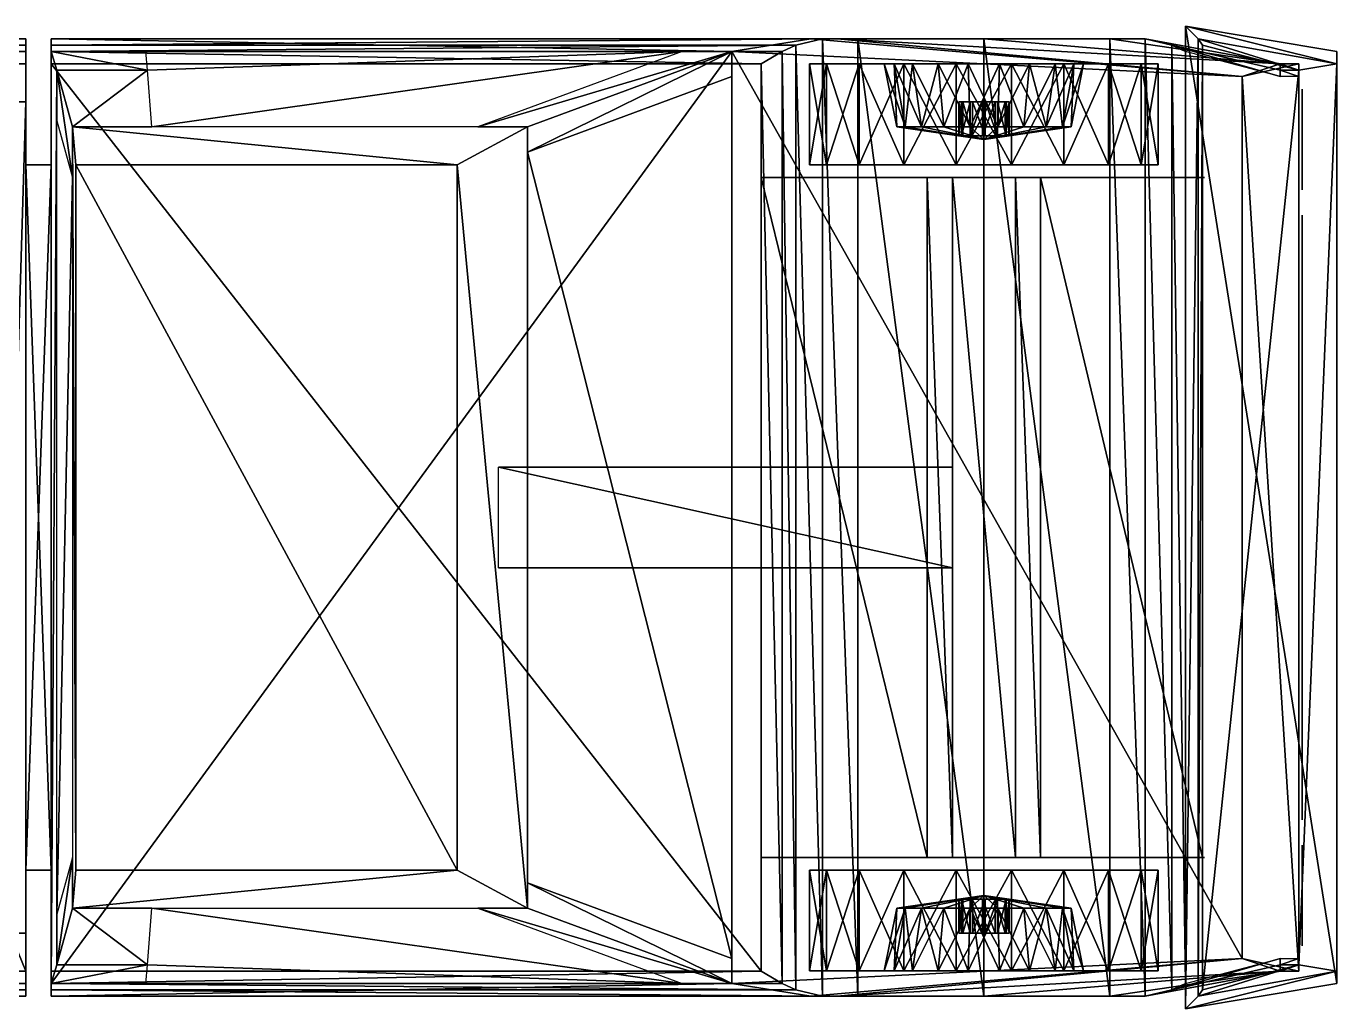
# Model space of a CAD drawing. Extents: x -1736 to -1538, y 1113 to 1191.
# Drawn here: x -1642 to -1538, y 1113 to 1191 of the extents above; entities that cross this region are included whole.
import ezdxf

# ---------------------------------------------------------------- set-up
doc = ezdxf.new("R2010")
doc.units = 0
for name, color, linetype in [('P2-BLACK', 8, 'CONTINUOUS'), ('P2-BODY', 1, 'CONTINUOUS'), ('P2-HUB', 15, 'CONTINUOUS'), ('P2-LITE', 15, 'CONTINUOUS'), ('P2-ROOF', 1, 'CONTINUOUS'), ('P2-SILV', 15, 'CONTINUOUS'), ('P2-TIRE', 8, 'CONTINUOUS'), ('P2-WINDO', 8, 'CONTINUOUS'), ('P2-YELLO', 10, 'CONTINUOUS')]:
    doc.layers.add(name, color=color, linetype=linetype)

msp = doc.modelspace()

# ---------------------------------------------------------------- meshes
at = {"layer": 'P2-BLACK'}
mesh = msp.add_polyface(dxfattribs=at)
corners = [(-1640.000122, 1188, 16.999756), (-1583.666748, 1188, 16.999756), (-1583.666748, 1116, 16.999914), (-1640.000122, 1116, 16.999914), (-1582.001709, 1189, 26.989777), (-1582.001709, 1114.99939, 26.989634), (-1580.911011, 1189.5, 29.791685), (-1580.911011, 1114.49939, 29.791843), (-1578.791748, 1190, 31.910986), (-1578.791748, 1114, 31.910833), (-1576, 1190, 32.999916), (-1576, 1114, 32.999912), (-1566.000366, 1190, 33.662025), (-1566.000366, 1114, 33.662025), (-1556, 1190, 32.999916), (-1556, 1114, 32.999912), (-1553.20813, 1190, 31.910915), (-1553.20813, 1114, 31.910772), (-1551.088989, 1189.5, 29.791685), (-1551.088989, 1114.49939, 29.791843), (-1550, 1189, 26.999907), (-1550, 1114.99939, 26.999763), (-1549, 1190, 20.999746), (-1550, 1191, 26.999756), (-1550, 1112.99939, 26.999914), (-1549, 1114, 20.999905), (-1538, 1189, 26.999907), (-1538, 1114.99939, 26.999763), (-1538, 1188, 20.999746), (-1538, 1116, 20.999905), (-1541, 1187.5, 18.999756), (-1541, 1116.5, 18.999914), (-1548.666748, 1189.5, 18.999756), (-1548.666748, 1114.5, 18.999914), (-1736, 1191, 26.999756), (-1726, 1191, 26.999756), (-1726, 1112.99939, 26.999914), (-1736, 1112.99939, 26.999914), (-1726.000122, 1190, 20.981495), (-1726, 1114, 20.981665), (-1736.000122, 1190, 21.999746), (-1736, 1113.99939, 21.999905), (-1726.000122, 1188, 20.981506), (-1706.664429, 1188, 19.012686), (-1706.664429, 1116, 19.012844), (-1726, 1116, 20.981665), (-1671.333374, 1188, 16.999756), (-1642.000122, 1188, 16.999756), (-1642.000122, 1116, 16.999914), (-1671.333374, 1116, 16.999914), (-1706.664429, 1179, 19.012638), (-1705.333252, 1179, 26.999908), (-1705.333252, 1189, 26.999907), (-1705, 1179, 28.999908), (-1705, 1189.5, 28.999907), (-1703.911011, 1179, 31.791838), (-1703.911011, 1190, 31.791836), (-1701.791992, 1179, 33.910915), (-1701.791992, 1190, 33.910915), (-1699, 1179, 34.999905), (-1699, 1190, 34.999905), (-1689.000122, 1179, 35.662018), (-1689.000122, 1190, 35.662018), (-1679, 1179, 34.999905), (-1679, 1190, 34.999905), (-1676.20813, 1179, 33.910915), (-1676.20813, 1190, 33.910915), (-1674.088989, 1179, 31.791838), (-1674.088989, 1190, 31.791836), (-1673, 1179, 28.999908), (-1673, 1189.5, 28.999907), (-1671.333374, 1179, 16.999727), (-1640, 1180, 16.999908), (-1642, 1180, 16.999908), (-1642, 1124, 16.999762), (-1640, 1124, 16.999762), (-1642, 1180, 22.999817), (-1640, 1180, 22.999817), (-1640, 1124, 22.999971), (-1642, 1124, 22.999971), (-1540.75, 1176, 40.999966), (-1540.75, 1176, 30.749817), (-1540.75, 1128, 30.749971), (-1540.75, 1128, 40.999973), (-1734, 1184.749756, 47.000046), (-1732, 1184.749756, 47.000046), (-1732, 1184.749756, 27.250145), (-1734, 1184.749756, 27.250145), (-1709, 1185, 26.999756), (-1726, 1185, 26.999756), (-1726, 1118.99939, 26.999914), (-1709, 1118.99939, 26.999914), (-1709, 1178, 26.999908), (-1669, 1178, 26.999979), (-1669, 1126, 26.999821), (-1709, 1126, 26.999762), (-1644, 1185, 26.999826), (-1669, 1185, 26.999826), (-1669, 1118.99939, 26.999973), (-1644, 1118.99939, 26.999973), (-1644, 1185, 46.999966), (-1644, 1119, 46.999985), (-1706.664429, 1125.000122, 19.012762), (-1705.333252, 1125, 26.999762), (-1705.333252, 1114.99939, 26.999763), (-1705, 1125, 28.999762), (-1705, 1114.49939, 28.999914), (-1703.911011, 1125, 31.791691), (-1703.911011, 1114, 31.791693), (-1701.791992, 1125, 33.910923), (-1701.791992, 1114, 33.910923), (-1699, 1125, 34.999912), (-1699, 1114, 34.999912), (-1689.000122, 1125, 35.662033), (-1689.000122, 1114, 35.662033), (-1679, 1125, 34.999912), (-1679, 1114, 34.999912), (-1676.20813, 1125, 33.910923), (-1676.20813, 1114, 33.910923), (-1674.088989, 1125, 31.791691), (-1674.088989, 1114, 31.791693), (-1673, 1125, 28.999762), (-1673, 1114.49939, 28.999914), (-1671.333374, 1125.000122, 16.999882), (-1734, 1119.250244, 47.000053), (-1732, 1119.250244, 47.000065), (-1732, 1119.249634, 27.250303), (-1734, 1119.249634, 27.250303), (-1640, 1115, 47.999985), (-1586, 1115, 47.999985), (-1586, 1189, 47.999966), (-1640, 1189, 47.999966), (-1706.664429, 1179, 35.999966), (-1671.5, 1179, 35.999966), (-1685.5, 1179, 16.999788), (-1687.5, 1179, 11.999939), (-1692.5, 1179, 11.999939), (-1693.5, 1179, 16.999817), (-1693.5, 1125.000122, 16.999971), (-1692.5, 1125.000122, 11.999767), (-1687.5, 1125.000122, 11.999767), (-1685.5, 1125.000122, 16.999943), (-1706.664429, 1125.000122, 35.999943), (-1671.5, 1125.000122, 35.999943), (-1583.666748, 1179, 16.999727), (-1583.5, 1179, 33.999966), (-1548.5, 1179, 33.999966), (-1548.666748, 1179, 18.999727), (-1561.5, 1179, 18.999788), (-1563.5, 1179, 11.999939), (-1568.5, 1179, 11.999939), (-1570.5, 1179, 16.999788), (-1583.5, 1125.000122, 33.999943), (-1548.5, 1125.000122, 33.999943), (-1548.666748, 1125, 18.999882), (-1561.5, 1125, 18.999943), (-1563.5, 1125, 11.999767), (-1568.5, 1125, 11.999767), (-1570.5, 1125, 16.999943), (-1583.666748, 1125, 16.999882), (-1570.5, 1156, 16.99979), (-1568.5, 1156, 11.999941), (-1604.5, 1156, 16.99979), (-1604.5, 1148, 16.999941), (-1570.5, 1148, 16.999941), (-1568.5, 1148, 11.99979), (-1687.5, 1156, 11.999941), (-1685.5, 1156, 16.99979), (-1643.5, 1156, 16.99979), (-1687.5, 1148, 11.99979), (-1643.5, 1148, 16.999941)]
mesh.append_faces([[corners[k] for k in face] for face in [(160, 161, 162), (165, 164, 163), (166, 167, 168)]])
mesh.append_faces([[corners[k] for k in face] for face in [(34, 37, 36), (35, 36, 39), (38, 39, 41), (40, 41, 37), (148, 144, 146), (156, 152, 158)]], dxfattribs={"vtx0": -1, "vtx1": -1, "vtx2": -1})
mesh.append_faces([[corners[k] for k in face] for face in [(50, 133, 71), (50, 71, 134), (134, 136, 137), (134, 137, 50), (148, 150, 151), (148, 151, 144)]], dxfattribs={"vtx0": -1, "vtx2": -1})
mesh.append_faces([[corners[k] for k in face] for face in [(36, 35, 34), (39, 38, 35), (41, 40, 38), (37, 34, 40), (123, 143, 102), (141, 123, 102), (138, 139, 141), (102, 138, 141), (155, 154, 152), (156, 155, 152)]], dxfattribs={"vtx1": -1, "vtx2": -1})
mesh.append_faces([[corners[k] for k in face] for face in [(0, 1, 2), (2, 3, 0), (1, 4, 5), (5, 2, 1), (4, 6, 7), (7, 5, 4), (6, 8, 9), (9, 7, 6), (8, 10, 11), (11, 9, 8), (10, 12, 13), (13, 11, 10), (12, 14, 15), (15, 13, 12), (14, 16, 17), (17, 15, 14), (16, 18, 19), (19, 17, 16), (18, 20, 21), (21, 19, 18), (24, 23, 22), (22, 25, 24), (27, 26, 23), (23, 24, 27), (29, 28, 26), (26, 27, 29), (31, 30, 28), (28, 29, 31), (33, 32, 30), (30, 31, 33), (25, 22, 32), (32, 33, 25), (23, 26, 28), (28, 22, 23), (22, 28, 30), (30, 32, 22), (34, 35, 38), (38, 40, 34), (42, 43, 44), (44, 45, 42), (46, 47, 48), (48, 49, 46), (52, 51, 50), (50, 43, 52), (54, 53, 51), (51, 52, 54), (56, 55, 53), (53, 54, 56), (58, 57, 55), (55, 56, 58), (60, 59, 57), (57, 58, 60), (62, 61, 59), (59, 60, 62), (64, 63, 61), (61, 62, 64), (66, 65, 63), (63, 64, 66), (68, 67, 65), (65, 66, 68), (70, 69, 67), (67, 68, 70), (46, 71, 69), (69, 70, 46), (74, 73, 72), (72, 75, 74), (78, 77, 76), (76, 79, 78), (76, 77, 72), (72, 73, 76), (82, 81, 80), (80, 83, 82), (84, 85, 86), (86, 87, 84), (88, 89, 90), (90, 91, 88), (94, 93, 92), (92, 95, 94), (96, 97, 98), (98, 99, 96), (100, 96, 99), (99, 101, 100), (29, 27, 24), (24, 25, 29), (31, 29, 25), (25, 33, 31), (39, 36, 37), (37, 41, 39), (102, 103, 104), (104, 44, 102), (103, 105, 106), (106, 104, 103), (105, 107, 108), (108, 106, 105), (107, 109, 110), (110, 108, 107), (109, 111, 112), (112, 110, 109), (111, 113, 114), (114, 112, 111), (113, 115, 116), (116, 114, 113), (115, 117, 118), (118, 116, 115), (117, 119, 120), (120, 118, 117), (119, 121, 122), (122, 120, 119), (121, 123, 49), (49, 122, 121), (75, 78, 79), (79, 74, 75), (126, 125, 124), (124, 127, 126), (128, 129, 130), (130, 131, 128), (50, 132, 133), (134, 135, 136), (50, 137, 138), (138, 102, 50), (137, 136, 139), (139, 138, 137), (136, 135, 140), (140, 139, 136), (141, 134, 135), (135, 140, 141), (134, 71, 123), (123, 141, 134), (143, 142, 102), (139, 140, 141), (144, 145, 146), (146, 147, 148), (148, 149, 150), (154, 153, 152), (158, 157, 156), (152, 159, 158), (144, 151, 158), (158, 159, 144), (151, 150, 157), (157, 158, 151), (150, 149, 156), (156, 157, 150), (149, 148, 155), (155, 156, 149), (148, 147, 154), (154, 155, 148), (162, 161, 165), (165, 163, 162), (169, 166, 168), (168, 170, 169)]], dxfattribs={"vtx2": -1})
at = {"layer": 'P2-BODY'}
mesh = msp.add_polyface(dxfattribs=at)
corners = [(-1640, 1189, 47.999966), (-1640, 1115, 47.999973), (-1640, 1190, 43.499905), (-1640, 1113.99939, 43.499924), (-1640, 1190, 41.999905), (-1640, 1113.99939, 41.999924), (-1640, 1190, 33.662025), (-1640, 1113.99939, 33.662025), (-1640, 1190, 32.999916), (-1640, 1113.99939, 32.999912), (-1640, 1190, 31.910894), (-1640, 1113.99939, 31.911043), (-1640, 1189.5, 29.791744), (-1640, 1114.49939, 29.791903), (-1640, 1189, 26.999731), (-1640, 1114.99939, 26.999973), (-1640.000122, 1188, 16.999731), (-1640.000122, 1116, 16.999973), (-1586, 1189, 47.999905), (-1545.500122, 1187.000488, 43.499825), (-1545.500122, 1116.999634, 43.499863), (-1586, 1115, 47.999912), (-1541, 1188, 41.999905), (-1541, 1115.99939, 41.999924), (-1642, 1185, 46.999905), (-1644, 1185, 46.999966), (-1644, 1119, 46.999985), (-1642, 1119, 46.999924), (-1642, 1189, 46.999905), (-1642, 1190, 41.999966), (-1642, 1113.99939, 41.999985), (-1642, 1115, 46.999912), (-1642, 1190, 35.662018), (-1642, 1113.99939, 35.662033), (-1642, 1190, 33.910927), (-1642, 1113.99939, 33.910923), (-1642, 1190, 31.791754), (-1642, 1113.99939, 31.791903), (-1642, 1189.5, 28.999815), (-1642, 1114.49939, 28.999973), (-1642.000122, 1188, 16.999731), (-1642.000122, 1116, 16.999973), (-1541, 1187.5, 29.791744), (-1541, 1187, 26.999731), (-1541, 1116.99939, 26.999973), (-1541, 1116.49939, 29.791903), (-1541, 1187, 26.999731), (-1542.5, 1187, 26.99979), (-1542.5, 1187.5, 29.791744), (-1541, 1187.5, 29.791744), (-1542.5, 1188, 31.910885), (-1541, 1188, 31.910885), (-1542.5, 1188, 32.999905), (-1541, 1188, 32.999905), (-1542.5, 1188, 33.662018), (-1541, 1188, 33.662018), (-1542.5, 1188, 41.999905), (-1541, 1188, 41.999905), (-1545.5, 1187.000488, 43.499825), (-1550, 1189, 26.999731), (-1551.088989, 1189.5, 29.791744), (-1553.20813, 1190, 31.910885), (-1556, 1190, 32.999905), (-1566, 1190, 33.662018), (-1577.630615, 1190, 41.999905), (-1579.7229, 1190, 43.499905), (-1586, 1189, 47.999905), (-1640, 1190, 43.499905), (-1640, 1189, 47.999966), (-1640, 1190, 41.999905), (-1640, 1190, 33.662018), (-1640, 1190, 32.999905), (-1576, 1190, 32.999905), (-1578.79187, 1190, 31.910824), (-1640, 1190, 31.910885), (-1640, 1189.5, 29.791744), (-1580.911011, 1189.5, 29.791744), (-1582.001709, 1189, 26.989592), (-1640, 1189, 26.999731), (-1583.666748, 1188, 16.999731), (-1640.000122, 1188, 16.999731), (-1709, 1178, 26.999968), (-1704, 1178, 38.999966), (-1674, 1178, 38.999966), (-1669, 1178, 27.000027), (-1704, 1185, 38.999966), (-1709, 1185, 26.999731), (-1674, 1185, 38.999966), (-1669, 1185, 26.99979), (-1642, 1185, 46.999905), (-1734, 1184.999756, 47.000046), (-1734, 1188.999756, 47.000046), (-1642, 1189, 46.999905), (-1642, 1190, 41.999966), (-1734, 1189.999756, 42.000107), (-1642, 1190, 35.662018), (-1734, 1189.999756, 35.662155), (-1689, 1190, 35.662018), (-1699, 1190, 34.999905), (-1734, 1190, 34.999905), (-1701.791992, 1190, 33.910915), (-1734, 1189.999756, 33.911057), (-1703.911011, 1190, 31.791744), (-1734, 1189.999756, 31.791885), (-1705, 1189.5, 28.999815), (-1734, 1189.499756, 28.999954), (-1705.333252, 1189, 26.999731), (-1726, 1189, 26.999731), (-1734, 1188.999756, 26.99987), (-1706.664429, 1188, 19.012661), (-1726.000122, 1188, 20.98147), (-1642, 1190, 34.999905), (-1679, 1190, 34.999905), (-1642, 1190, 33.910915), (-1676.20813, 1190, 33.910915), (-1642, 1190, 31.791744), (-1674.088989, 1190, 31.791744), (-1642, 1189.5, 28.999815), (-1673, 1189.5, 28.999815), (-1642.000122, 1188, 16.999731), (-1671.333374, 1188, 16.999731), (-1644, 1185, 46.999905), (-1644, 1185, 35.662018), (-1734, 1184.999756, 35.662155), (-1705.390869, 1185, 35.662018), (-1734, 1184.999756, 26.99987), (-1672.609131, 1185, 35.662018), (-1644, 1185, 26.99979), (-1734, 1184.999756, 42.000107), (-1734, 1184.999756, 33.911057), (-1734, 1184.999756, 31.791861), (-1734, 1184.999756, 28.999929), (-1734, 1184.750244, 47.000114), (-1732, 1184.750244, 47.000114), (-1732, 1119.250244, 47.000122), (-1734, 1119.250244, 47.000122), (-1732, 1184.750244, 27.249941), (-1732, 1119.249634, 27.250309), (-1734, 1184.750244, 27.249941), (-1734, 1119.249634, 27.250309), (-1541, 1116.99939, 26.999973), (-1542.5, 1116.99939, 27.000032), (-1542.5, 1116.49939, 29.791903), (-1541, 1116.49939, 29.791903), (-1542.5, 1115.99939, 31.911043), (-1541, 1115.99939, 31.911043), (-1542.5, 1115.99939, 32.999912), (-1541, 1115.99939, 32.999912), (-1542.5, 1115.99939, 33.662025), (-1541, 1115.99939, 33.662025), (-1542.5, 1115.99939, 41.999924), (-1541, 1115.99939, 41.999924), (-1545.5, 1116.999634, 43.499863), (-1550, 1114.99939, 26.999973), (-1551.088989, 1114.49939, 29.791903), (-1553.20813, 1113.99939, 31.911043), (-1556, 1113.99939, 32.999912), (-1566, 1113.99939, 33.662025), (-1577.630615, 1113.99939, 41.999924), (-1579.7229, 1113.99939, 43.499924), (-1586, 1115, 47.999912), (-1640, 1113.99939, 43.499924), (-1640, 1115, 47.999973), (-1640, 1113.99939, 41.999924), (-1640, 1113.99939, 33.662025), (-1640, 1113.99939, 32.999912), (-1576, 1113.99939, 32.999912), (-1578.79187, 1113.99939, 31.910982), (-1640, 1113.99939, 31.911043), (-1640, 1114.49939, 29.791903), (-1580.911011, 1114.49939, 29.791903), (-1582.001709, 1114.99939, 26.989843), (-1640, 1114.99939, 26.999973), (-1583.666748, 1116, 16.999973), (-1640.000122, 1116, 16.999973), (-1709, 1126, 26.999821), (-1704, 1125.99939, 38.999985), (-1674, 1125.99939, 38.999985), (-1669, 1126, 26.99988), (-1704, 1118.99939, 38.999985), (-1709, 1118.99939, 26.999973), (-1674, 1118.99939, 38.999985), (-1669, 1118.99939, 27.000032), (-1642, 1119, 46.999924), (-1734, 1119.000244, 47.000053), (-1734, 1115.000244, 47.000053), (-1642, 1115, 46.999912), (-1642, 1113.99939, 41.999985), (-1734, 1113.999634, 42.000114), (-1642, 1113.99939, 35.662033), (-1734, 1113.999634, 35.662163), (-1689, 1113.99939, 35.662033), (-1699, 1113.99939, 34.999912), (-1734, 1113.99939, 34.999912), (-1701.791992, 1113.99939, 33.910923), (-1734, 1113.999634, 33.911064), (-1703.911011, 1113.99939, 31.791903), (-1734, 1113.999634, 31.792044), (-1705, 1114.49939, 28.999973), (-1734, 1114.499634, 29.000113), (-1705.333252, 1114.99939, 26.999973), (-1726, 1114.99939, 26.999973), (-1734, 1114.999634, 27.000113), (-1706.664429, 1116, 19.012903), (-1726, 1116, 20.981724), (-1642, 1113.99939, 34.999912), (-1679, 1113.99939, 34.999912), (-1642, 1113.99939, 33.910923), (-1676.20813, 1113.99939, 33.910923), (-1642, 1113.99939, 31.791903), (-1674.088989, 1113.99939, 31.791903), (-1642, 1114.49939, 28.999973), (-1673, 1114.49939, 28.999973), (-1642.000122, 1116, 16.999973), (-1671.333374, 1116, 16.999973), (-1644, 1119, 46.999924), (-1644, 1118.99939, 35.662033), (-1734, 1118.999634, 35.662163), (-1705.390869, 1118.99939, 35.662033), (-1734, 1118.999634, 27.000113), (-1672.609131, 1118.99939, 35.662033), (-1644, 1118.99939, 27.000032), (-1734, 1118.999634, 42.000114), (-1734, 1118.999634, 33.911182), (-1734, 1118.999634, 31.792044), (-1734, 1118.999634, 29.000113)]
mesh.append_faces([[corners[k] for k in face] for face in [(57, 56, 58), (65, 66, 58), (107, 108, 105), (152, 150, 151), (152, 160, 159), (199, 202, 201)]])
mesh.append_faces([[corners[k] for k in face] for face in [(0, 2, 3), (3, 1, 0), (2, 4, 5), (5, 3, 2), (4, 6, 7), (7, 5, 4), (6, 8, 9), (9, 7, 6), (8, 10, 11), (11, 9, 8), (10, 12, 13), (13, 11, 10), (12, 14, 15), (15, 13, 12), (14, 16, 17), (17, 15, 14), (20, 19, 18), (18, 21, 20), (23, 22, 19), (19, 20, 23), (24, 25, 26), (26, 27, 24), (30, 29, 28), (28, 31, 30), (33, 32, 29), (29, 30, 33), (35, 34, 32), (32, 33, 35), (37, 36, 34), (34, 35, 37), (39, 38, 36), (36, 37, 39), (41, 40, 38), (38, 39, 41), (44, 43, 42), (42, 45, 44), (46, 47, 48), (48, 49, 46), (49, 48, 50), (50, 51, 49), (51, 50, 52), (52, 53, 51), (53, 52, 54), (54, 55, 53), (55, 54, 56), (56, 57, 55), (47, 59, 60), (60, 48, 47), (48, 60, 61), (61, 50, 48), (50, 61, 62), (62, 52, 50), (54, 52, 62), (62, 63, 54), (54, 63, 64), (64, 56, 54), (58, 56, 64), (64, 65, 58), (66, 65, 67), (67, 68, 66), (69, 67, 65), (65, 64, 69), (64, 63, 70), (70, 69, 64), (71, 70, 63), (63, 72, 71), (72, 73, 74), (74, 71, 72), (75, 74, 73), (73, 76, 75), (76, 77, 78), (78, 75, 76), (78, 77, 79), (79, 80, 78), (83, 82, 81), (81, 84, 83), (81, 82, 85), (85, 86, 81), (82, 83, 87), (87, 85, 82), (83, 84, 88), (88, 87, 83), (91, 90, 89), (89, 92, 91), (91, 92, 93), (93, 94, 91), (94, 93, 95), (95, 96, 94), (96, 97, 98), (98, 99, 96), (99, 98, 100), (100, 101, 99), (101, 100, 102), (102, 103, 101), (103, 102, 104), (104, 105, 103), (105, 104, 106), (106, 107, 105), (107, 106, 109), (109, 110, 107), (97, 95, 111), (111, 112, 97), (112, 111, 113), (113, 114, 112), (114, 113, 115), (115, 116, 114), (116, 115, 117), (117, 118, 116), (118, 117, 119), (119, 120, 118), (122, 121, 90), (90, 123, 122), (86, 124, 123), (123, 125, 86), (127, 122, 126), (126, 88, 127), (94, 128, 90), (90, 91, 94), (96, 123, 128), (128, 94, 96), (101, 129, 123), (123, 96, 101), (103, 130, 129), (129, 101, 103), (105, 131, 130), (130, 103, 105), (108, 125, 131), (131, 105, 108), (134, 133, 132), (132, 135, 134), (137, 136, 133), (133, 134, 137), (139, 138, 136), (136, 137, 139), (132, 138, 139), (139, 135, 132), (142, 141, 140), (140, 143, 142), (144, 142, 143), (143, 145, 144), (146, 144, 145), (145, 147, 146), (148, 146, 147), (147, 149, 148), (150, 148, 149), (149, 151, 150), (154, 153, 141), (141, 142, 154), (155, 154, 142), (142, 144, 155), (156, 155, 144), (144, 146, 156), (156, 146, 148), (148, 157, 156), (158, 157, 148), (148, 150, 158), (158, 150, 152), (152, 159, 158), (161, 159, 160), (160, 162, 161), (159, 161, 163), (163, 158, 159), (164, 157, 158), (158, 163, 164), (157, 164, 165), (165, 166, 157), (168, 167, 166), (166, 165, 168), (167, 168, 169), (169, 170, 167), (172, 171, 170), (170, 169, 172), (173, 171, 172), (172, 174, 173), (175, 176, 177), (177, 178, 175), (179, 176, 175), (175, 180, 179), (181, 177, 176), (176, 179, 181), (182, 178, 177), (177, 181, 182), (183, 184, 185), (185, 186, 183), (187, 186, 185), (185, 188, 187), (189, 187, 188), (188, 190, 189), (192, 191, 190), (190, 193, 192), (194, 192, 193), (193, 195, 194), (196, 194, 195), (195, 197, 196), (198, 196, 197), (197, 199, 198), (200, 198, 199), (199, 201, 200), (203, 200, 201), (201, 204, 203), (205, 189, 191), (191, 206, 205), (207, 205, 206), (206, 208, 207), (209, 207, 208), (208, 210, 209), (211, 209, 210), (210, 212, 211), (213, 211, 212), (212, 214, 213), (184, 215, 216), (216, 217, 184), (217, 218, 180), (180, 219, 217), (220, 216, 221), (221, 182, 220), (184, 222, 188), (188, 185, 184), (222, 217, 190), (190, 188, 222), (217, 223, 195), (195, 190, 217), (223, 224, 197), (197, 195, 223), (224, 225, 199), (199, 197, 224), (225, 219, 202), (202, 199, 225)]], dxfattribs={"vtx2": -1})
at = {"layer": 'P2-HUB'}
mesh = msp.add_polyface(dxfattribs=at)
corners = [(-1567.251465, 1187.999756, 21.714006), (-1567.094971, 1182.999756, 20.726318), (-1569.177856, 1182.999756, 20.049547), (-1569.631836, 1187.999756, 20.940556), (-1564.748535, 1187.999756, 21.714006), (-1567.251465, 1187.999756, 5.911003), (-1567.094971, 1182.999756, 6.898691), (-1564.905029, 1182.999756, 6.898691), (-1569.631836, 1187.999756, 6.684456), (-1569.177856, 1182.999756, 7.575462), (-1571.656738, 1187.999756, 8.155667), (-1570.949707, 1182.999756, 8.862774), (-1573.128052, 1187.999756, 10.180597), (-1572.237061, 1182.999756, 10.634587), (-1573.901489, 1187.999756, 12.561037), (-1572.913818, 1182.999756, 12.717477), (-1573.901489, 1187.999756, 15.063987), (-1572.913818, 1182.999756, 14.907557), (-1573.128052, 1187.999756, 17.444437), (-1572.237061, 1182.999756, 16.990448), (-1571.656738, 1187.999756, 19.469357), (-1570.949707, 1182.999756, 18.762259), (-1566, 1181.999756, 13.812507), (-1564.905029, 1182.999756, 20.726318), (-1565.895264, 1182.285522, 15.809757), (-1565.895264, 1184.999756, 15.809757), (-1566.907959, 1184.999756, 15.594517), (-1566.907959, 1182.285522, 15.594517), (-1567.089355, 1182.285522, 12.135187), (-1567.089355, 1184.999756, 12.135187), (-1566.104736, 1184.999756, 11.815268), (-1566.104736, 1182.285522, 11.815268), (-1567.781982, 1182.285522, 12.904537), (-1567.781982, 1184.999756, 12.904537), (-1567.997192, 1182.285522, 13.917187), (-1567.997192, 1184.999756, 13.917187), (-1567.677246, 1182.285522, 14.901787), (-1567.677246, 1184.999756, 14.901787), (-1566, 1184.999756, 13.812497)]
mesh.append_faces([[corners[k] for k in face] for face in [(0, 1, 2), (2, 3, 0), (1, 0, 4), (5, 6, 7), (8, 9, 6), (6, 5, 8), (10, 11, 9), (9, 8, 10), (12, 13, 11), (11, 10, 12), (14, 15, 13), (13, 12, 14), (16, 17, 15), (15, 14, 16), (18, 19, 17), (17, 16, 18), (20, 21, 19), (19, 18, 20), (3, 2, 21), (21, 20, 3), (22, 2, 1), (22, 1, 23), (22, 6, 9), (22, 9, 11), (22, 11, 13), (22, 13, 15), (22, 15, 17), (22, 17, 19), (22, 19, 21), (22, 21, 2), (24, 25, 26), (26, 27, 24), (28, 29, 30), (30, 31, 28), (32, 33, 29), (29, 28, 32), (34, 35, 33), (33, 32, 34), (36, 37, 35), (35, 34, 36), (27, 26, 37), (37, 36, 27), (38, 26, 25), (38, 30, 29), (38, 29, 33), (38, 33, 35), (38, 35, 37), (38, 37, 26)]], dxfattribs={"vtx2": -1})
mesh = msp.add_polyface(dxfattribs=at)
corners = [(-1564.748535, 1187.999756, 21.714006), (-1564.905029, 1182.999756, 20.726318), (-1567.094971, 1182.999756, 20.726318), (-1562.368164, 1187.999756, 20.940556), (-1562.822144, 1182.999756, 20.049547), (-1560.343262, 1187.999756, 19.469357), (-1561.050293, 1182.999756, 18.762259), (-1558.87207, 1187.999756, 17.444437), (-1559.762939, 1182.999756, 16.990448), (-1558.098511, 1187.999756, 15.063987), (-1559.086182, 1182.999756, 14.907557), (-1558.098511, 1187.999756, 12.561037), (-1559.086182, 1182.999756, 12.717477), (-1558.87207, 1187.999756, 10.180597), (-1559.762939, 1182.999756, 10.634587), (-1560.343262, 1187.999756, 8.155667), (-1561.050293, 1182.999756, 8.862775), (-1562.368164, 1187.999756, 6.684457), (-1562.822144, 1182.999756, 7.575463), (-1564.748535, 1187.999756, 5.911003), (-1564.905029, 1182.999756, 6.898691), (-1567.251465, 1187.999756, 5.911003), (-1566, 1181.999756, 13.812507), (-1567.094971, 1182.999756, 6.898691), (-1564.910645, 1182.285522, 15.489847), (-1564.910645, 1184.999756, 15.489847), (-1565.895264, 1184.999756, 15.809757), (-1565.895264, 1182.285522, 15.809757), (-1564.218018, 1182.285522, 14.720488), (-1564.218018, 1184.999756, 14.720488), (-1564.002808, 1182.285522, 13.707848), (-1564.002808, 1184.999756, 13.707848), (-1564.322754, 1182.285522, 12.723248), (-1564.322754, 1184.999756, 12.723248), (-1565.092041, 1182.285522, 12.030518), (-1565.092041, 1184.999756, 12.030518), (-1566.104736, 1182.285522, 11.815268), (-1566.104736, 1184.999756, 11.815268), (-1566, 1184.999756, 13.812497)]
mesh.append_faces([[corners[k] for k in face] for face in [(0, 1, 2), (3, 4, 1), (1, 0, 3), (5, 6, 4), (4, 3, 5), (7, 8, 6), (6, 5, 7), (9, 10, 8), (8, 7, 9), (11, 12, 10), (10, 9, 11), (13, 14, 12), (12, 11, 13), (15, 16, 14), (14, 13, 15), (17, 18, 16), (16, 15, 17), (19, 20, 18), (18, 17, 19), (20, 19, 21), (22, 1, 4), (22, 4, 6), (22, 6, 8), (22, 8, 10), (22, 10, 12), (22, 12, 14), (22, 14, 16), (22, 16, 18), (22, 18, 20), (22, 20, 23), (24, 25, 26), (26, 27, 24), (28, 29, 25), (25, 24, 28), (30, 31, 29), (29, 28, 30), (32, 33, 31), (31, 30, 32), (34, 35, 33), (33, 32, 34), (36, 37, 35), (35, 34, 36), (38, 26, 25), (38, 25, 29), (38, 29, 31), (38, 31, 33), (38, 33, 35), (38, 35, 37)]], dxfattribs={"vtx2": -1})
mesh = msp.add_polyface(dxfattribs=at)
corners = [(-1569.177856, 1121.000244, 20.049551), (-1567.094971, 1121.000244, 20.726322), (-1567.251465, 1116.000244, 21.714014), (-1569.631836, 1116.000244, 20.940563), (-1564.748535, 1116.000244, 21.714014), (-1564.905029, 1121.000244, 6.898718), (-1567.094971, 1121.000244, 6.898718), (-1567.251465, 1116.000244, 5.911031), (-1569.177856, 1121.000244, 7.575489), (-1569.631836, 1116.000244, 6.684484), (-1570.949707, 1121.000244, 8.86278), (-1571.656738, 1116.000244, 8.155673), (-1572.237061, 1121.000244, 10.634593), (-1573.128052, 1116.000244, 10.180603), (-1572.913818, 1121.000244, 12.717483), (-1573.901489, 1116.000244, 12.561043), (-1572.913818, 1121.000244, 14.907563), (-1573.901489, 1116.000244, 15.063993), (-1572.237061, 1121.000244, 16.990452), (-1573.128052, 1116.000244, 17.444445), (-1570.949707, 1121.000244, 18.762262), (-1571.656738, 1116.000244, 19.469364), (-1566, 1122.000244, 13.812512), (-1564.905029, 1121.000244, 20.726322), (-1566.907959, 1119.000244, 15.594522), (-1565.895264, 1119.000244, 15.809763), (-1565.895264, 1121.714478, 15.809763), (-1566.907959, 1121.714478, 15.594522), (-1566.104736, 1119.000244, 11.815273), (-1567.089355, 1119.000244, 12.135193), (-1567.089355, 1121.714478, 12.135193), (-1566.104736, 1121.714478, 11.815273), (-1567.781982, 1119.000244, 12.904543), (-1567.781982, 1121.714478, 12.904543), (-1567.997192, 1119.000244, 13.917192), (-1567.997192, 1121.714478, 13.917192), (-1567.677246, 1119.000244, 14.901793), (-1567.677246, 1121.714478, 14.901793), (-1566, 1119.000244, 13.812503)]
mesh.append_faces([[corners[k] for k in face] for face in [(0, 1, 2), (2, 3, 0), (4, 2, 1), (5, 6, 7), (6, 8, 9), (9, 7, 6), (8, 10, 11), (11, 9, 8), (10, 12, 13), (13, 11, 10), (12, 14, 15), (15, 13, 12), (14, 16, 17), (17, 15, 14), (16, 18, 19), (19, 17, 16), (18, 20, 21), (21, 19, 18), (20, 0, 3), (3, 21, 20), (1, 0, 22), (23, 1, 22), (8, 6, 22), (10, 8, 22), (12, 10, 22), (14, 12, 22), (16, 14, 22), (18, 16, 22), (20, 18, 22), (0, 20, 22), (24, 25, 26), (26, 27, 24), (28, 29, 30), (30, 31, 28), (29, 32, 33), (33, 30, 29), (32, 34, 35), (35, 33, 32), (34, 36, 37), (37, 35, 34), (36, 24, 27), (27, 37, 36), (25, 24, 38), (29, 28, 38), (32, 29, 38), (34, 32, 38), (36, 34, 38), (24, 36, 38)]], dxfattribs={"vtx2": -1})
mesh = msp.add_polyface(dxfattribs=at)
corners = [(-1567.094971, 1121.000244, 20.726322), (-1564.905029, 1121.000244, 20.726322), (-1564.748535, 1116.000244, 21.714014), (-1562.822144, 1121.000244, 20.049551), (-1562.368164, 1116.000244, 20.940563), (-1561.050293, 1121.000244, 18.762262), (-1560.343262, 1116.000244, 19.469364), (-1559.762939, 1121.000244, 16.990452), (-1558.87207, 1116.000244, 17.444445), (-1559.086182, 1121.000244, 14.907563), (-1558.098511, 1116.000244, 15.063993), (-1559.086182, 1121.000244, 12.717483), (-1558.098511, 1116.000244, 12.561043), (-1559.762939, 1121.000244, 10.634593), (-1558.87207, 1116.000244, 10.180603), (-1561.050293, 1121.000244, 8.862781), (-1560.343262, 1116.000244, 8.155673), (-1562.822144, 1121.000244, 7.57549), (-1562.368164, 1116.000244, 6.684484), (-1564.905029, 1121.000244, 6.898718), (-1564.748535, 1116.000244, 5.911031), (-1567.251465, 1116.000244, 5.911031), (-1566, 1122.000244, 13.812512), (-1567.094971, 1121.000244, 6.898718), (-1565.895264, 1119.000244, 15.809763), (-1564.910645, 1119.000244, 15.489853), (-1564.910645, 1121.714478, 15.489853), (-1565.895264, 1121.714478, 15.809763), (-1564.218018, 1119.000244, 14.720493), (-1564.218018, 1121.714478, 14.720493), (-1564.002808, 1119.000244, 13.707853), (-1564.002808, 1121.714478, 13.707853), (-1564.322754, 1119.000244, 12.723253), (-1564.322754, 1121.714478, 12.723253), (-1565.092041, 1119.000244, 12.030523), (-1565.092041, 1121.714478, 12.030523), (-1566.104736, 1119.000244, 11.815273), (-1566.104736, 1121.714478, 11.815273), (-1566, 1119.000244, 13.812503)]
mesh.append_faces([[corners[k] for k in face] for face in [(0, 1, 2), (1, 3, 4), (4, 2, 1), (3, 5, 6), (6, 4, 3), (5, 7, 8), (8, 6, 5), (7, 9, 10), (10, 8, 7), (9, 11, 12), (12, 10, 9), (11, 13, 14), (14, 12, 11), (13, 15, 16), (16, 14, 13), (15, 17, 18), (18, 16, 15), (17, 19, 20), (20, 18, 17), (21, 20, 19), (3, 1, 22), (5, 3, 22), (7, 5, 22), (9, 7, 22), (11, 9, 22), (13, 11, 22), (15, 13, 22), (17, 15, 22), (19, 17, 22), (23, 19, 22), (24, 25, 26), (26, 27, 24), (25, 28, 29), (29, 26, 25), (28, 30, 31), (31, 29, 28), (30, 32, 33), (33, 31, 30), (32, 34, 35), (35, 33, 32), (34, 36, 37), (37, 35, 34), (25, 24, 38), (28, 25, 38), (30, 28, 38), (32, 30, 38), (34, 32, 38), (36, 34, 38)]], dxfattribs={"vtx2": -1})
at = {"layer": 'P2-LITE'}
mesh = msp.add_polyface(dxfattribs=at)
corners = [(-1540.75, 1178, 40.999966), (-1540.75, 1178, 34.999966), (-1540.75, 1186, 34.999966), (-1540.75, 1186, 40.999966), (-1540.75, 1126, 40.999973), (-1540.75, 1125.99939, 34.999973), (-1540.75, 1117.99939, 34.999973), (-1540.75, 1118, 40.999973), (-1734.25, 1186, 35.749966), (-1734.25, 1186, 33.999966), (-1734.25, 1189, 33.999966), (-1734.25, 1189, 35.749966), (-1734.25, 1117.99939, 35.749985), (-1734.25, 1117.99939, 33.999973), (-1734.25, 1114.99939, 33.999973), (-1734.25, 1114.99939, 35.749985)]
mesh.append_faces([[corners[k] for k in face] for face in [(0, 1, 2), (2, 3, 0), (6, 5, 4), (4, 7, 6), (10, 9, 8), (8, 11, 10), (12, 13, 14), (14, 15, 12)]], dxfattribs={"vtx2": -1})
at = {"layer": 'P2-ROOF'}
mesh = msp.add_polyface(dxfattribs=at)
corners = [(-1638.308716, 1183, 66.999969), (-1638.041748, 1180, 69.999947), (-1638.041748, 1124, 69.999947), (-1638.308716, 1121, 66.999969), (-1607.776855, 1180.000488, 69.999817), (-1607.776855, 1124.000488, 69.99984), (-1602.216431, 1183, 66.999847), (-1602.216431, 1121, 66.999847), (-1639.554932, 1187.5, 52.999954), (-1640, 1189, 47.999962), (-1640, 1115, 47.999977), (-1639.554932, 1116.5, 52.999969), (-1586, 1189, 47.999901), (-1640, 1189, 47.999962), (-1639.554932, 1187.5, 52.999954), (-1632.368896, 1187.5, 52.999954), (-1632.5, 1189, 47.999962), (-1638.308716, 1183, 66.999969), (-1632.001587, 1183, 66.999969), (-1638.041748, 1180, 69.999947), (-1607.776855, 1180.000488, 69.999817), (-1602.216431, 1183, 66.999908), (-1606.160522, 1183, 66.999908), (-1589.944092, 1189, 47.999901), (-1602.216431, 1181, 66.999908), (-1586, 1187, 47.999901), (-1638.308716, 1179, 66.999969), (-1639.554932, 1183.5, 52.999954), (-1586, 1115, 47.999916), (-1640, 1115, 47.999977), (-1639.554932, 1116.5, 52.999969), (-1632.368896, 1116.5, 52.999969), (-1632.5, 1115, 47.999977), (-1638.308716, 1121, 66.999969), (-1632.001587, 1121, 66.999969), (-1638.041748, 1124, 69.999947), (-1607.776855, 1124.000488, 69.99984), (-1602.216431, 1121, 66.999908), (-1606.160522, 1121, 66.999908), (-1589.944092, 1115, 47.999916), (-1602.216431, 1123, 66.999908), (-1586, 1117, 47.999916), (-1638.308716, 1125, 66.999969), (-1639.554932, 1120.5, 52.999969)]
mesh.append_faces([[corners[k] for k in face] for face in [(2, 1, 0), (0, 3, 2), (5, 4, 1), (1, 2, 5), (7, 6, 4), (4, 5, 7), (8, 9, 10), (10, 11, 8), (13, 14, 15), (15, 16, 13), (15, 14, 17), (17, 18, 15), (17, 19, 20), (20, 21, 17), (22, 21, 12), (12, 23, 22), (24, 25, 12), (12, 21, 24), (14, 27, 26), (26, 17, 14), (31, 30, 29), (29, 32, 31), (33, 30, 31), (31, 34, 33), (36, 35, 33), (33, 37, 36), (28, 37, 38), (38, 39, 28), (28, 41, 40), (40, 37, 28), (42, 43, 30), (30, 33, 42)]], dxfattribs={"vtx2": -1})
at = {"layer": 'P2-SILV'}
mesh = msp.add_polyface(dxfattribs=at)
corners = [(-1541, 1188, 33.662025), (-1541, 1188, 31.910894), (-1541, 1115.99939, 31.911043), (-1541, 1115.99939, 33.662025), (-1541, 1187.5, 29.791895), (-1541, 1116.49939, 29.791752), (-1541, 1188, 41.999905), (-1541, 1116, 41.999924)]
mesh.append_faces([[corners[k] for k in face] for face in [(2, 1, 0), (0, 3, 2), (5, 4, 1), (1, 2, 5), (3, 0, 6), (6, 7, 3)]], dxfattribs={"vtx2": -1})
at = {"layer": 'P2-TIRE'}
mesh = msp.add_polyface(dxfattribs=at)
corners = [(-1566, 1179.999756, 13.812497), (-1568.190063, 1179.999756, 27.640139), (-1572.355957, 1179.999756, 26.286598), (-1563.809937, 1179.999756, 27.640139), (-1572.355957, 1179.999756, 1.338429), (-1568.190063, 1179.999756, -0.015115), (-1575.899536, 1179.999756, 3.913023), (-1578.474121, 1179.999756, 7.456641), (-1579.827637, 1179.999756, 11.622427), (-1579.827637, 1179.999756, 16.002598), (-1578.474121, 1179.999756, 20.168379), (-1575.899536, 1179.999756, 23.712008), (-1568.190063, 1187.999756, 27.640137), (-1572.355957, 1187.999756, 26.286596), (-1568.190063, 1187.999756, -0.015116), (-1563.809937, 1187.999756, -0.015115), (-1572.355957, 1187.999756, 1.338428), (-1575.899536, 1187.999756, 3.913023), (-1578.474121, 1187.999756, 7.456634), (-1579.827637, 1187.999756, 11.622427), (-1579.827637, 1187.999756, 16.002596), (-1578.474121, 1187.999756, 20.168377), (-1575.899536, 1187.999756, 23.712006), (-1567.251465, 1187.999756, 21.714006), (-1569.631836, 1187.999756, 20.940556), (-1563.809937, 1187.999756, 27.640137), (-1567.251465, 1187.999756, 5.911003), (-1564.748535, 1187.999756, 5.911003), (-1569.631836, 1187.999756, 6.684456), (-1571.656738, 1187.999756, 8.155667), (-1573.128052, 1187.999756, 10.180597), (-1573.901489, 1187.999756, 12.561037), (-1573.901489, 1187.999756, 15.063987), (-1573.128052, 1187.999756, 17.444437), (-1571.656738, 1187.999756, 19.469357)]
mesh.append_faces([[corners[k] for k in face] for face in [(0, 1, 2), (0, 3, 1), (0, 4, 5), (0, 6, 4), (0, 7, 6), (0, 8, 7), (0, 9, 8), (0, 10, 9), (0, 11, 10), (0, 2, 11)]])
mesh.append_faces([[corners[k] for k in face] for face in [(1, 12, 13), (13, 2, 1), (12, 1, 3), (5, 14, 15), (4, 16, 14), (14, 5, 4), (6, 17, 16), (16, 4, 6), (7, 18, 17), (17, 6, 7), (8, 19, 18), (18, 7, 8), (9, 20, 19), (19, 8, 9), (10, 21, 20), (20, 9, 10), (11, 22, 21), (21, 10, 11), (2, 13, 22), (22, 11, 2), (12, 23, 24), (24, 13, 12), (23, 12, 25), (14, 26, 27), (16, 28, 26), (26, 14, 16), (17, 29, 28), (28, 16, 17), (18, 30, 29), (29, 17, 18), (19, 31, 30), (30, 18, 19), (20, 32, 31), (31, 19, 20), (21, 33, 32), (32, 20, 21), (22, 34, 33), (33, 21, 22), (13, 24, 34), (34, 22, 13)]], dxfattribs={"vtx2": -1})
mesh = msp.add_polyface(dxfattribs=at)
corners = [(-1566, 1179.999756, 13.812497), (-1559.644043, 1179.999756, 26.286598), (-1563.809937, 1179.999756, 27.640139), (-1556.100464, 1179.999756, 23.712008), (-1553.525879, 1179.999756, 20.168379), (-1552.172363, 1179.999756, 16.002598), (-1552.172363, 1179.999756, 11.622437), (-1553.525879, 1179.999756, 7.456645), (-1556.100464, 1179.999756, 3.913027), (-1559.644043, 1179.999756, 1.338432), (-1563.809937, 1179.999756, -0.015113), (-1568.190063, 1179.999756, -0.015115), (-1563.809937, 1187.999756, 27.640137), (-1568.190063, 1187.999756, 27.640137), (-1559.644043, 1187.999756, 26.286596), (-1556.100464, 1187.999756, 23.712006), (-1553.525879, 1187.999756, 20.168377), (-1552.172363, 1187.999756, 16.002596), (-1552.172363, 1187.999756, 11.622437), (-1553.525879, 1187.999756, 7.456637), (-1556.100464, 1187.999756, 3.913026), (-1559.644043, 1187.999756, 1.338431), (-1563.809937, 1187.999756, -0.015115), (-1564.748535, 1187.999756, 21.714006), (-1567.251465, 1187.999756, 21.714006), (-1562.368164, 1187.999756, 20.940556), (-1560.343262, 1187.999756, 19.469357), (-1558.87207, 1187.999756, 17.444437), (-1558.098511, 1187.999756, 15.063987), (-1558.098511, 1187.999756, 12.561037), (-1558.87207, 1187.999756, 10.180597), (-1560.343262, 1187.999756, 8.155667), (-1562.368164, 1187.999756, 6.684457), (-1564.748535, 1187.999756, 5.911003), (-1568.190063, 1187.999756, -0.015116)]
mesh.append_faces([[corners[k] for k in face] for face in [(0, 1, 2), (0, 3, 1), (0, 4, 3), (0, 5, 4), (0, 6, 5), (0, 7, 6), (0, 8, 7), (0, 9, 8), (0, 10, 9), (0, 11, 10)]])
mesh.append_faces([[corners[k] for k in face] for face in [(2, 12, 13), (1, 14, 12), (12, 2, 1), (3, 15, 14), (14, 1, 3), (4, 16, 15), (15, 3, 4), (5, 17, 16), (16, 4, 5), (6, 18, 17), (17, 5, 6), (7, 19, 18), (18, 6, 7), (8, 20, 19), (19, 7, 8), (9, 21, 20), (20, 8, 9), (10, 22, 21), (21, 9, 10), (22, 10, 11), (12, 23, 24), (14, 25, 23), (23, 12, 14), (15, 26, 25), (25, 14, 15), (16, 27, 26), (26, 15, 16), (17, 28, 27), (27, 16, 17), (18, 29, 28), (28, 17, 18), (19, 30, 29), (29, 18, 19), (20, 31, 30), (30, 19, 20), (21, 32, 31), (31, 20, 21), (22, 33, 32), (32, 21, 22), (33, 22, 34)]], dxfattribs={"vtx2": -1})
mesh = msp.add_polyface(dxfattribs=at)
corners = [(-1572.355957, 1124.000244, 26.286602), (-1568.190063, 1124.000244, 27.640142), (-1566, 1124.000244, 13.812503), (-1563.809937, 1124.000244, 27.640142), (-1568.190063, 1124.000244, -0.01511), (-1572.355957, 1124.000244, 1.338434), (-1575.899536, 1124.000244, 3.913028), (-1578.474121, 1124.000244, 7.456646), (-1579.827637, 1124.000244, 11.622433), (-1579.827637, 1124.000244, 16.002602), (-1578.474121, 1124.000244, 20.168383), (-1575.899536, 1124.000244, 23.712011), (-1572.355957, 1116.000244, 26.286604), (-1568.190063, 1116.000244, 27.640144), (-1563.809937, 1116.000244, -0.015109), (-1568.190063, 1116.000244, -0.01511), (-1572.355957, 1116.000244, 1.338434), (-1575.899536, 1116.000244, 3.913029), (-1578.474121, 1116.000244, 7.456662), (-1579.827637, 1116.000244, 11.622433), (-1579.827637, 1116.000244, 16.002604), (-1578.474121, 1116.000244, 20.168385), (-1575.899536, 1116.000244, 23.712013), (-1569.631836, 1116.000244, 20.940563), (-1567.251465, 1116.000244, 21.714014), (-1563.809937, 1116.000244, 27.640144), (-1564.748535, 1116.000244, 5.911031), (-1567.251465, 1116.000244, 5.911031), (-1569.631836, 1116.000244, 6.684484), (-1571.656738, 1116.000244, 8.155673), (-1573.128052, 1116.000244, 10.180603), (-1573.901489, 1116.000244, 12.561043), (-1573.901489, 1116.000244, 15.063993), (-1573.128052, 1116.000244, 17.444445), (-1571.656738, 1116.000244, 19.469364)]
mesh.append_faces([[corners[k] for k in face] for face in [(0, 1, 2), (1, 3, 2), (4, 5, 2), (5, 6, 2), (6, 7, 2), (7, 8, 2), (8, 9, 2), (9, 10, 2), (10, 11, 2), (11, 0, 2)]])
mesh.append_faces([[corners[k] for k in face] for face in [(12, 13, 1), (1, 0, 12), (3, 1, 13), (14, 15, 4), (15, 16, 5), (5, 4, 15), (16, 17, 6), (6, 5, 16), (17, 18, 7), (7, 6, 17), (18, 19, 8), (8, 7, 18), (19, 20, 9), (9, 8, 19), (20, 21, 10), (10, 9, 20), (21, 22, 11), (11, 10, 21), (22, 12, 0), (0, 11, 22), (23, 24, 13), (13, 12, 23), (25, 13, 24), (26, 27, 15), (27, 28, 16), (16, 15, 27), (28, 29, 17), (17, 16, 28), (29, 30, 18), (18, 17, 29), (30, 31, 19), (19, 18, 30), (31, 32, 20), (20, 19, 31), (32, 33, 21), (21, 20, 32), (33, 34, 22), (22, 21, 33), (34, 23, 12), (12, 22, 34)]], dxfattribs={"vtx2": -1})
mesh = msp.add_polyface(dxfattribs=at)
corners = [(-1563.809937, 1124.000244, 27.640142), (-1559.644043, 1124.000244, 26.286602), (-1566, 1124.000244, 13.812503), (-1556.100464, 1124.000244, 23.712011), (-1553.525879, 1124.000244, 20.168383), (-1552.172363, 1124.000244, 16.002602), (-1552.172363, 1124.000244, 11.622443), (-1553.525879, 1124.000244, 7.45665), (-1556.100464, 1124.000244, 3.913032), (-1559.644043, 1124.000244, 1.338437), (-1563.809937, 1124.000244, -0.015109), (-1568.190063, 1124.000244, -0.01511), (-1568.190063, 1116.000244, 27.640144), (-1563.809937, 1116.000244, 27.640144), (-1559.644043, 1116.000244, 26.286604), (-1556.100464, 1116.000244, 23.712013), (-1553.525879, 1116.000244, 20.168385), (-1552.172363, 1116.000244, 16.002604), (-1552.172363, 1116.000244, 11.622443), (-1553.525879, 1116.000244, 7.456665), (-1556.100464, 1116.000244, 3.913032), (-1559.644043, 1116.000244, 1.338437), (-1563.809937, 1116.000244, -0.015109), (-1567.251465, 1116.000244, 21.714014), (-1564.748535, 1116.000244, 21.714014), (-1562.368164, 1116.000244, 20.940563), (-1560.343262, 1116.000244, 19.469364), (-1558.87207, 1116.000244, 17.444445), (-1558.098511, 1116.000244, 15.063993), (-1558.098511, 1116.000244, 12.561043), (-1558.87207, 1116.000244, 10.180603), (-1560.343262, 1116.000244, 8.155673), (-1562.368164, 1116.000244, 6.684484), (-1564.748535, 1116.000244, 5.911031), (-1568.190063, 1116.000244, -0.01511)]
mesh.append_faces([[corners[k] for k in face] for face in [(0, 1, 2), (1, 3, 2), (3, 4, 2), (4, 5, 2), (5, 6, 2), (6, 7, 2), (7, 8, 2), (8, 9, 2), (9, 10, 2), (10, 11, 2)]])
mesh.append_faces([[corners[k] for k in face] for face in [(12, 13, 0), (13, 14, 1), (1, 0, 13), (14, 15, 3), (3, 1, 14), (15, 16, 4), (4, 3, 15), (16, 17, 5), (5, 4, 16), (17, 18, 6), (6, 5, 17), (18, 19, 7), (7, 6, 18), (19, 20, 8), (8, 7, 19), (20, 21, 9), (9, 8, 20), (21, 22, 10), (10, 9, 21), (11, 10, 22), (23, 24, 13), (24, 25, 14), (14, 13, 24), (25, 26, 15), (15, 14, 25), (26, 27, 16), (16, 15, 26), (27, 28, 17), (17, 16, 27), (28, 29, 18), (18, 17, 28), (29, 30, 19), (19, 18, 29), (30, 31, 20), (20, 19, 30), (31, 32, 21), (21, 20, 31), (32, 33, 22), (22, 21, 32), (34, 22, 33)]], dxfattribs={"vtx2": -1})
at = {"layer": 'P2-WINDO'}
mesh = msp.add_polyface(dxfattribs=at)
corners = [(-1638.308716, 1179, 66.999969), (-1639.554932, 1183.5, 52.999958), (-1639.554932, 1120.5, 52.999966), (-1638.308716, 1125, 66.999969), (-1602.216431, 1181, 66.999908), (-1586, 1187, 47.999905), (-1586, 1117, 47.999912), (-1602.216431, 1123, 66.999908), (-1632.001587, 1183, 66.999969), (-1606.160522, 1183, 66.999908), (-1589.944092, 1189, 47.999966), (-1632.368896, 1187.5, 52.999958), (-1632.5, 1189, 47.999905), (-1632.001587, 1121, 66.999969), (-1606.160522, 1121, 66.999908), (-1589.944092, 1115, 47.999973), (-1632.368896, 1116.5, 52.999966), (-1632.5, 1115, 47.999912)]
mesh.append_faces([[corners[k] for k in face] for face in [(12, 10, 11), (16, 15, 17)]])
mesh.append_faces([[corners[k] for k in face] for face in [(2, 1, 0), (0, 3, 2), (6, 5, 4), (4, 7, 6), (10, 9, 8), (8, 11, 10), (13, 14, 15), (15, 16, 13)]], dxfattribs={"vtx2": -1})
at = {"layer": 'P2-YELLO'}
mesh = msp.add_polyface(dxfattribs=at)
corners = [(-1540.75, 1178, 31.249876), (-1540.75, 1178, 33.999966), (-1540.75, 1186, 33.999966), (-1540.75, 1186, 31.250025), (-1540.75, 1126, 31.250031), (-1540.75, 1126, 33.999973), (-1540.75, 1118, 33.999973), (-1540.75, 1117.99939, 31.249882)]
mesh.append_faces([[corners[k] for k in face] for face in [(2, 1, 0), (0, 3, 2), (4, 5, 6), (6, 7, 4)]], dxfattribs={"vtx2": -1})

doc.saveas('drawing.dxf')
